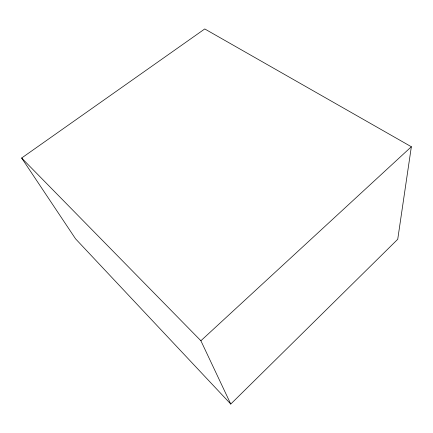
<?xml version="1.0" encoding="UTF-8"?>
<svg xmlns="http://www.w3.org/2000/svg" width="433" height="433" viewBox="0 0 433 433"><rect width="100%" height="100%" fill="white"/><g stroke="black" fill="none" stroke-linecap="round" stroke-linejoin="round"><path stroke-width="0.65" d="M411.35 146.749L397.732 239.276L230.762 404.054L75.558 238.832L21.65 158.023L204.76 28.946L411.35 146.749L200.885 340.749L230.762 404.054M21.65 158.023L200.885 340.749"/></g></svg>
